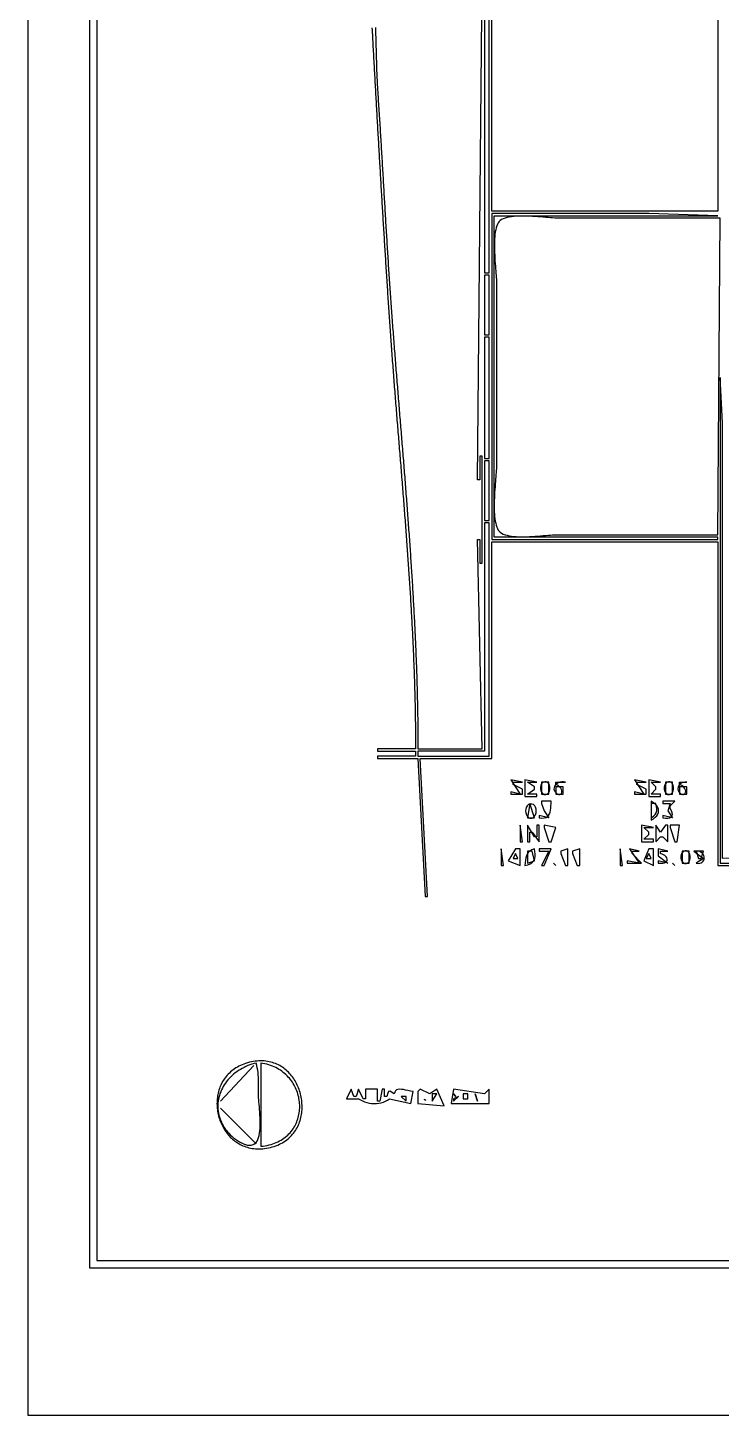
# Model space of a CAD drawing. Extents: x 0 to 792, y 0 to 1224.
# Drawn here: x 0 to 292, y 0 to 583 of the extents above; entities that cross this region are included whole.
import ezdxf

# ---------------------------------------------------------------- set-up
doc = ezdxf.new("R2010")
doc.units = 0
doc.layers.add('C7', color=7, linetype='CONTINUOUS')

msp = doc.modelspace()

# ---------------------------------------------------------------- linework, layer by layer
at = {"layer": 'C7'}
for points in [[(0, 1224), (0, 0), (792, 0), (792, 1224), (0, 1224)], [(26, 62), (561, 62), (699, 62), (734, 62), (747.396606, 63.027779), (749, 79), (749, 125), (749, 315), (749, 969), (749, 1138), (749, 1181), (747.972229, 1197.396606), (738, 1199), (709, 1199), (593, 1199), (166, 1199), (62, 1199), (36, 1199), (27.027777, 1197.396606), (26, 1177), (26, 1121), (26, 904), (26, 62)], [(29, 1196), (29, 65), (746, 65), (746, 1196), (29, 1196)], [(290, 1125), (290, 506), (195, 506), (195, 608)], [(144, 607), (144, 605), (192, 605), (192, 480), (194, 480), (194, 607), (144, 607)], [(146.1088, 583.1074), (146.1501, 582.0988), (146.1884, 581.0898), (146.2241, 580.0804), (146.2574, 579.0708), (146.2886, 578.0609), (146.3181, 577.051), (146.3462, 576.0411), (146.3732, 575.0313), (146.3994, 574.0217), (146.4251, 573.0124), (146.4506, 572.0036), (146.4763, 570.9952), (146.5024, 569.9875), (146.5292, 568.9805), (146.5571, 567.9744), (146.5865, 566.9691), (146.6175, 565.9648), (146.6505, 564.9617), (146.6858, 563.9598), (146.7238, 562.9592), (146.7647, 561.96), (146.8089, 560.9623), (146.8566, 559.9662), (146.9082, 558.9718), (146.964, 557.9792), (147.0243, 556.9886), (147.0895, 556), (147.1577, 555.0004), (147.2254, 554.0008), (147.2926, 553.0011), (147.3594, 552.0015), (147.4257, 551.0018), (147.4916, 550.002), (147.5571, 549.0023), (147.6222, 548.0025), (147.6868, 547.0027), (147.7511, 546.0029), (147.815, 545.003), (147.8785, 544.0032), (147.9417, 543.0033), (148.0046, 542.0033), (148.0671, 541.0034), (148.1293, 540.0034), (148.1912, 539.0035), (148.2528, 538.0035), (148.3142, 537.0035), (148.3752, 536.0034), (148.4361, 535.0034), (148.4966, 534.0033), (148.557, 533.0032), (148.6171, 532.0031), (148.6771, 531.003), (148.7368, 530.0029), (148.7964, 529.0028), (148.8558, 528.0026), (148.9151, 527.0025), (148.9742, 526.0023), (149.0332, 525.0021), (149.092, 524.002), (149.1508, 523.0018), (149.2095, 522.0016), (149.2681, 521.0014), (149.3266, 520.0012), (149.385, 519.001), (149.4435, 518.0008), (149.5019, 517.0006), (149.5602, 516.0004), (149.6186, 515.0001), (149.677, 513.9999), (149.7354, 512.9997), (149.7938, 511.9995), (149.8523, 510.9993), (149.9108, 509.9991), (149.9694, 508.9989), (150.028, 507.9987), (150.0868, 506.9985), (150.1457, 505.9983), (150.2046, 504.9981), (150.2638, 503.998), (150.323, 502.9978), (150.3824, 501.9977), (150.442, 500.9975), (150.5017, 499.9974), (150.5617, 498.9973), (150.6218, 497.9972), (150.6822, 496.9971), (150.7428, 495.997), (150.8036, 494.9969), (150.8647, 493.9969), (150.926, 492.9968), (150.9877, 491.9968), (151.0496, 490.9968), (151.1118, 489.9969), (151.1743, 488.9969), (151.2372, 487.997), (151.3003, 486.997), (151.3639, 485.9971), (151.4278, 484.9973), (151.4921, 483.9974), (151.5567, 482.9976), (151.6218, 481.9978), (151.6873, 480.998), (151.7532, 479.9983), (151.8195, 478.9985), (151.8863, 477.9989), (151.9535, 476.9992), (152.0212, 475.9996), (152.0895, 475), (152.1577, 474.0068), (152.2264, 473.0134), (152.2956, 472.0199), (152.3653, 471.0262), (152.4354, 470.0323), (152.5059, 469.0382), (152.5769, 468.0439), (152.6483, 467.0495), (152.7201, 466.0549), (152.7923, 465.0601), (152.8649, 464.0652), (152.9379, 463.07), (153.0113, 462.0748), (153.0851, 461.0793), (153.1592, 460.0837), (153.2337, 459.0879), (153.3085, 458.092), (153.3837, 457.0959), (153.4592, 456.0996), (153.535, 455.1032), (153.6112, 454.1067), (153.6876, 453.11), (153.7644, 452.1131), (153.8414, 451.1161), (153.9187, 450.119), (153.9963, 449.1217), (154.0741, 448.1243), (154.1522, 447.1267), (154.2305, 446.129), (154.3091, 445.1311), (154.3879, 444.1331), (154.4669, 443.135), (154.5462, 442.1368), (154.6256, 441.1384), (154.7052, 440.1399), (154.7851, 439.1413), (154.8651, 438.1425), (154.9452, 437.1437), (155.0255, 436.1447), (155.106, 435.1456), (155.1866, 434.1464), (155.2674, 433.147), (155.3482, 432.1476), (155.4292, 431.148), (155.5103, 430.1483), (155.5915, 429.1486), (155.6728, 428.1487), (155.7542, 427.1487), (155.8356, 426.1486), (155.9172, 425.1484), (155.9987, 424.1481), (156.0804, 423.1477), (156.162, 422.1473), (156.2437, 421.1467), (156.3254, 420.146), (156.4071, 419.1453), (156.4889, 418.1444), (156.5706, 417.1435), (156.6523, 416.1425), (156.734, 415.1414), (156.8157, 414.1403), (156.8973, 413.139), (156.9789, 412.1377), (157.0605, 411.1363), (157.1419, 410.1348), (157.2233, 409.1333), (157.3047, 408.1317), (157.3859, 407.13), (157.467, 406.1282), (157.5481, 405.1264), (157.629, 404.1246), (157.7098, 403.1226), (157.7904, 402.1206), (157.871, 401.1186), (157.9514, 400.1165), (158.0316, 399.1143), (158.1116, 398.1121), (158.1915, 397.1099), (158.2712, 396.1076), (158.3507, 395.1052), (158.43, 394.1028), (158.5091, 393.1004), (158.588, 392.0979), (158.6667, 391.0954), (158.7451, 390.0929), (158.8233, 389.0903), (158.9012, 388.0877), (158.9789, 387.085), (159.0563, 386.0823), (159.1335, 385.0796), (159.2103, 384.0769), (159.2869, 383.0741), (159.3631, 382.0714), (159.4391, 381.0686), (159.5147, 380.0658), (159.59, 379.0629), (159.665, 378.0601), (159.7396, 377.0572), (159.8138, 376.0543), (159.8877, 375.0514), (159.9613, 374.0486), (160.0344, 373.0457), (160.1072, 372.0428), (160.1796, 371.0399), (160.2515, 370.0369), (160.3231, 369.034), (160.3942, 368.0311), (160.4649, 367.0282), (160.5352, 366.0254), (160.605, 365.0225), (160.6744, 364.0196), (160.7433, 363.0167), (160.8117, 362.0139), (160.8796, 361.0111), (160.9471, 360.0083), (161.0141, 359.0055), (161.0805, 358.0027), (161.1464, 357), (161.2118, 355.9972), (161.2767, 354.9945), (161.3411, 353.9919), (161.4048, 352.9892), (161.4681, 351.9866), (161.5307, 350.984), (161.5928, 349.9815), (161.6543, 348.979), (161.7152, 347.9765), (161.7755, 346.9741), (161.8352, 345.9717), (161.8943, 344.9694), (161.9528, 343.9671), (162.0106, 342.9649), (162.0678, 341.9627), (162.1243, 340.9606), (162.1802, 339.9585), (162.2354, 338.9565), (162.2899, 337.9545), (162.3437, 336.9526), (162.3969, 335.9507), (162.4493, 334.9489), (162.501, 333.9472), (162.552, 332.9456), (162.6023, 331.944), (162.6518, 330.9425), (162.7006, 329.941), (162.7486, 328.9396), (162.7959, 327.9383), (162.8424, 326.9371), (162.8881, 325.936), (162.9331, 324.9349), (162.9772, 323.9339), (163.0205, 322.933), (163.063, 321.9322), (163.1047, 320.9315), (163.1456, 319.9309), (163.1856, 318.9303), (163.2248, 317.9299), (163.2631, 316.9295), (163.3005, 315.9293), (163.3371, 314.9291), (163.3728, 313.9291), (163.4076, 312.9291), (163.4415, 311.9293), (163.4745, 310.9295), (163.5066, 309.9299), (163.5377, 308.9304), (163.5679, 307.931), (163.5972, 306.9317), (163.6255, 305.9325), (163.6529, 304.9334), (163.6793, 303.9344), (163.7047, 302.9356), (163.7291, 301.9369), (163.7525, 300.9383), (163.775, 299.9399), (163.7964, 298.9415), (163.8168, 297.9433), (163.8362, 296.9453), (163.8545, 295.9473), (163.8718, 294.9495), (163.888, 293.9519), (163.9032, 292.9544), (163.9173, 291.957), (163.9303, 290.9597), (163.9423, 289.9626), (163.9531, 288.9657), (163.9629, 287.9689), (163.9715, 286.9722), (163.979, 285.9757), (163.9854, 284.9794), (163.9906, 283.9832), (163.9947, 282.9871), (163.9976, 281.9912), (163.9994, 280.9955), (164, 280), (191, 280), (189, 368), (190, 368), (190, 358), (191, 358), (191, 403), (190, 403), (190, 393), (189, 393), (191, 604)], [(144.6742, 583.0175), (144.7296, 582.017), (144.785, 581.0165), (144.8404, 580.016), (144.8959, 579.0155), (144.9513, 578.015), (145.0068, 577.0145), (145.0622, 576.014), (145.1177, 575.0135), (145.1732, 574.013), (145.2287, 573.0125), (145.2843, 572.0121), (145.3398, 571.0116), (145.3954, 570.0111), (145.451, 569.0106), (145.5066, 568.0101), (145.5622, 567.0096), (145.6179, 566.0092), (145.6736, 565.0087), (145.7294, 564.0082), (145.7851, 563.0077), (145.841, 562.0073), (145.8968, 561.0068), (145.9527, 560.0064), (146.0086, 559.0059), (146.0646, 558.0054), (146.1206, 557.005), (146.1766, 556.0045), (146.2327, 555.0041), (146.2889, 554.0037), (146.3451, 553.0032), (146.4014, 552.0028), (146.4577, 551.0024), (146.514, 550.002), (146.5704, 549.0015), (146.6269, 548.0011), (146.6834, 547.0007), (146.74, 546.0003), (146.7967, 544.9999), (146.8534, 543.9995), (146.9102, 542.9992), (146.9671, 541.9988), (147.024, 540.9984), (147.081, 539.998), (147.1381, 538.9977), (147.1953, 537.9973), (147.2525, 536.997), (147.3098, 535.9966), (147.3672, 534.9963), (147.4247, 533.996), (147.4822, 532.9956), (147.5398, 531.9953), (147.5976, 530.995), (147.6554, 529.9947), (147.7133, 528.9944), (147.7713, 527.9941), (147.8294, 526.9939), (147.8876, 525.9936), (147.9458, 524.9933), (148.0042, 523.9931), (148.0627, 522.9928), (148.1213, 521.9926), (148.18, 520.9923), (148.2388, 519.9921), (148.2976, 518.9919), (148.3567, 517.9917), (148.4158, 516.9915), (148.475, 515.9913), (148.5343, 514.9911), (148.5938, 513.991), (148.6534, 512.9908), (148.713, 511.9907), (148.7729, 510.9905), (148.8328, 509.9904), (148.8928, 508.9903), (148.953, 507.9902), (149.0133, 506.9901), (149.0738, 505.99), (149.1343, 504.9899), (149.195, 503.9898), (149.2558, 502.9898), (149.3168, 501.9897), (149.3779, 500.9897), (149.4391, 499.9897), (149.5005, 498.9897), (149.562, 497.9897), (149.6237, 496.9897), (149.6855, 495.9897), (149.7475, 494.9897), (149.8096, 493.9898), (149.8718, 492.9898), (149.9342, 491.9899), (149.9968, 490.99), (150.0595, 489.9901), (150.1224, 488.9902), (150.1854, 487.9903), (150.2486, 486.9904), (150.3119, 485.9906), (150.3754, 484.9907), (150.4391, 483.9909), (150.503, 482.9911), (150.567, 481.9913), (150.6311, 480.9915), (150.6955, 479.9917), (150.76, 478.992), (150.8247, 477.9922), (150.8896, 476.9925), (150.9547, 475.9928), (151.0199, 474.9931), (151.0853, 473.9934), (151.1509, 472.9937), (151.2167, 471.9941), (151.2827, 470.9944), (151.3488, 469.9948), (151.4152, 468.9952), (151.4817, 467.9956), (151.5484, 466.996), (151.6154, 465.9965), (151.6825, 464.9969), (151.7498, 463.9974), (151.8173, 462.9979), (151.8851, 461.9984), (151.953, 460.9989), (152.0211, 459.9994), (152.0895, 459), (152.1577, 458.0067), (152.2265, 457.0133), (152.2958, 456.0196), (152.3656, 455.0258), (152.4358, 454.0318), (152.5066, 453.0375), (152.5778, 452.0431), (152.6494, 451.0485), (152.7215, 450.0537), (152.794, 449.0588), (152.867, 448.0636), (152.9403, 447.0683), (153.0141, 446.0728), (153.0882, 445.0771), (153.1628, 444.0812), (153.2377, 443.0852), (153.3129, 442.089), (153.3886, 441.0926), (153.4645, 440.0961), (153.5408, 439.0994), (153.6174, 438.1026), (153.6944, 437.1055), (153.7716, 436.1084), (153.8491, 435.1111), (153.9269, 434.1136), (154.005, 433.116), (154.0833, 432.1182), (154.1619, 431.1203), (154.2407, 430.1222), (154.3198, 429.124), (154.3991, 428.1257), (154.4785, 427.1272), (154.5582, 426.1286), (154.6381, 425.1298), (154.7182, 424.131), (154.7984, 423.1319), (154.8788, 422.1328), (154.9593, 421.1336), (155.04, 420.1342), (155.1208, 419.1347), (155.2017, 418.1351), (155.2828, 417.1353), (155.3639, 416.1355), (155.4451, 415.1355), (155.5264, 414.1354), (155.6078, 413.1353), (155.6892, 412.135), (155.7707, 411.1346), (155.8522, 410.1341), (155.9338, 409.1335), (156.0154, 408.1328), (156.0969, 407.1321), (156.1785, 406.1312), (156.2601, 405.1302), (156.3416, 404.1292), (156.4231, 403.128), (156.5046, 402.1268), (156.586, 401.1255), (156.6674, 400.1241), (156.7487, 399.1227), (156.8299, 398.1211), (156.911, 397.1195), (156.992, 396.1178), (157.0729, 395.1161), (157.1536, 394.1143), (157.2343, 393.1124), (157.3148, 392.1104), (157.3951, 391.1084), (157.4753, 390.1063), (157.5553, 389.1042), (157.6351, 388.102), (157.7147, 387.0998), (157.7942, 386.0975), (157.8734, 385.0952), (157.9524, 384.0928), (158.0311, 383.0904), (158.1096, 382.0879), (158.1879, 381.0854), (158.2659, 380.0829), (158.3436, 379.0803), (158.4211, 378.0777), (158.4982, 377.075), (158.575, 376.0724), (158.6516, 375.0697), (158.7278, 374.0669), (158.8036, 373.0642), (158.8791, 372.0614), (158.9543, 371.0586), (159.0291, 370.0558), (159.1035, 369.053), (159.1776, 368.0502), (159.2512, 367.0473), (159.3245, 366.0445), (159.3973, 365.0416), (159.4697, 364.0387), (159.5417, 363.0359), (159.6132, 362.033), (159.6842, 361.0301), (159.7548, 360.0273), (159.825, 359.0244), (159.8946, 358.0216), (159.9637, 357.0188), (160.0324, 356.0159), (160.1005, 355.0131), (160.1681, 354.0103), (160.2351, 353.0076), (160.3017, 352.0048), (160.3676, 351.0021), (160.433, 349.9994), (160.4978, 348.9967), (160.562, 347.9941), (160.6256, 346.9915), (160.6887, 345.9889), (160.7511, 344.9864), (160.8128, 343.9839), (160.874, 342.9814), (160.9345, 341.979), (160.9943, 340.9766), (161.0535, 339.9743), (161.112, 338.972), (161.1697, 337.9698), (161.2269, 336.9676), (161.2832, 335.9655), (161.3389, 334.9634), (161.3939, 333.9614), (161.4481, 332.9595), (161.5015, 331.9576), (161.5542, 330.9558), (161.6062, 329.9541), (161.6573, 328.9524), (161.7077, 327.9508), (161.7573, 326.9493), (161.806, 325.9478), (161.854, 324.9464), (161.9011, 323.9451), (161.9473, 322.9439), (161.9928, 321.9428), (162.0373, 320.9418), (162.081, 319.9408), (162.1238, 318.94), (162.1658, 317.9392), (162.2068, 316.9385), (162.2469, 315.9379), (162.2861, 314.9375), (162.3244, 313.9371), (162.3617, 312.9368), (162.3981, 311.9367), (162.4335, 310.9366), (162.4679, 309.9367), (162.5014, 308.9368), (162.5338, 307.9371), (162.5653, 306.9375), (162.5958, 305.938), (162.6252, 304.9387), (162.6536, 303.9394), (162.681, 302.9403), (162.7073, 301.9413), (162.7326, 300.9425), (162.7568, 299.9437), (162.7799, 298.9451), (162.8019, 297.9467), (162.8228, 296.9483), (162.8426, 295.9502), (162.8613, 294.9521), (162.8788, 293.9542), (162.8952, 292.9565), (162.9105, 291.9589), (162.9246, 290.9614), (162.9375, 289.9641), (162.9492, 288.967), (162.9597, 287.97), (162.9691, 286.9731), (162.9772, 285.9765), (162.9841, 284.98), (162.9898, 283.9836), (162.9942, 282.9875), (162.9974, 281.9914), (162.9993, 280.9956), (163, 280), (147, 280), (147, 279), (163, 279), (163, 277), (147, 277), (147, 276), (164, 276), (167, 218), (168, 218), (165, 276), (195, 276), (195, 367), (290, 367), (290, 231), (404, 231)], [(195, 505), (195, 368), (290, 368), (290, 369), (196, 369), (196, 504), (290, 504), (261, 505), (195, 505)], [(290, 370), (291, 503), (223, 503), (222.2813, 503.0117), (221.4877, 503.0449), (220.6261, 503.096), (219.7036, 503.1617), (218.727, 503.2388), (217.7033, 503.3237), (216.6396, 503.4131), (215.5429, 503.5038), (214.42, 503.5923), (213.278, 503.6753), (212.1239, 503.7493), (210.9647, 503.8112), (209.8073, 503.8574), (208.6587, 503.8846), (207.5259, 503.8896), (206.4159, 503.8688), (205.3357, 503.819), (204.2922, 503.7368), (203.2924, 503.6189), (202.3434, 503.4618), (201.452, 503.2623), (200.6254, 503.0169), (199.8704, 502.7223), (199.194, 502.3752), (198.6033, 501.9722), (198.1636, 501.551), (197.7756, 501.031), (197.4366, 500.4193), (197.1439, 499.7229), (196.8948, 498.9489), (196.6865, 498.1044), (196.5164, 497.1964), (196.3819, 496.232), (196.2801, 495.2183), (196.2085, 494.1624), (196.1643, 493.0714), (196.1448, 491.9522), (196.1474, 490.8121), (196.1693, 489.658), (196.2079, 488.4971), (196.2605, 487.3364), (196.3243, 486.1829), (196.3967, 485.0439), (196.4749, 483.9263), (196.5564, 482.8372), (196.6384, 481.7837), (196.7181, 480.7728), (196.793, 479.8117), (196.8603, 478.9074), (196.9174, 478.0671), (196.9615, 477.2976), (196.9899, 476.6062), (197, 476), (197, 399), (196.9905, 398.4045), (196.9638, 397.7265), (196.9221, 396.9723), (196.8678, 396.1483), (196.8031, 395.2609), (196.7304, 394.3163), (196.6519, 393.321), (196.5701, 392.2813), (196.4872, 391.2035), (196.4056, 390.094), (196.3275, 388.9592), (196.2553, 387.8054), (196.1913, 386.6389), (196.1378, 385.4661), (196.0971, 384.2933), (196.0716, 383.127), (196.0636, 381.9734), (196.0754, 380.839), (196.1092, 379.73), (196.1675, 378.6528), (196.2525, 377.6137), (196.3666, 376.6192), (196.512, 375.6755), (196.6912, 374.7891), (196.9063, 373.9662), (197.1598, 373.2133), (197.4539, 372.5366), (197.7909, 371.9425), (198.1733, 371.4374), (198.6033, 371.0277), (199.194, 370.6246), (199.8704, 370.2775), (200.6254, 369.9829), (201.452, 369.7376), (202.3434, 369.538), (203.2924, 369.381), (204.2922, 369.263), (205.3357, 369.1808), (206.4159, 369.1311), (207.5259, 369.1103), (208.6587, 369.1152), (209.8073, 369.1425), (210.9647, 369.1887), (212.1239, 369.2506), (213.278, 369.3246), (214.42, 369.4076), (215.5429, 369.4961), (216.6396, 369.5868), (217.7033, 369.6762), (218.727, 369.7611), (219.7036, 369.8382), (220.6261, 369.9039), (221.4877, 369.955), (222.2813, 369.9882), (223, 370), (290, 370)], [(192, 479), (192, 454), (194, 454), (194, 479), (192, 479)], [(192, 453), (192, 402), (194, 402), (194, 453), (192, 453)], [(291, 436), (291, 232), (404, 232), (404, 235), (292, 234), (292, 376), (292, 417), (291, 436)], [(192, 401), (192, 376), (194, 376), (194, 401), (192, 401)], [(192, 375), (192, 279), (164, 279), (164, 277), (194, 277), (194, 375), (192, 375)], [(203, 267), (207, 261), (203, 262), (203, 261), (208, 261), (208, 263), (204, 265), (204, 266), (208, 266), (203, 267)], [(209, 267), (209, 260), (214, 260), (214, 261), (210, 261), (213, 263), (213, 264), (210, 266), (214, 266), (209, 267)], [(216.549377, 265.82486), (216.0021, 265.3085), (215.6606, 264.6426), (215.509, 263.8874), (215.5316, 263.1034), (215.7129, 262.3509), (216.0372, 261.6903), (216.4887, 261.182), (217.0519, 260.8864), (217.711, 260.864), (218.4506, 261.1751), (218.9977, 261.6913), (219.3393, 262.3572), (219.4909, 263.1124), (219.4682, 263.8964), (219.2869, 264.6489), (218.9627, 265.3095), (218.5111, 265.8178), (217.9479, 266.1134), (217.2888, 266.1358), (216.5493, 265.8248)], [(216, 266), (216, 261), (219, 261), (219, 266), (216, 266)], [(222, 265), (222, 266), (226, 266), (225.2451, 266.1522), (224.4747, 266.139), (223.7191, 265.9797), (223.0081, 265.6936), (222.3721, 265.3003), (221.8412, 264.8192), (221.4454, 264.2696), (221.2149, 263.671), (221.1798, 263.0429), (221.3703, 262.4045), (221.8165, 261.7755), (222.5486, 261.1751), (223.1704, 260.875), (223.6913, 260.824), (224.1001, 260.9822), (224.3856, 261.3098), (224.5369, 261.767), (224.5426, 262.3139), (224.3918, 262.9106), (224.0732, 263.5175), (223.5758, 264.0945), (222.8884, 264.602), (222, 265)], [(222, 264), (222, 261), (225, 261), (225, 264), (222, 264)], [(255, 267), (259, 261), (255, 262), (255, 261), (260, 261), (260, 263), (256, 265), (256, 266), (260, 266), (255, 267)], [(261, 267), (261, 260), (266, 260), (266, 261), (262, 261), (264, 263), (264, 264), (262, 266), (266, 266), (261, 267)], [(268.549377, 265.82486), (268.0021, 265.3085), (267.6606, 264.6426), (267.509, 263.8874), (267.5316, 263.1034), (267.7129, 262.3509), (268.0372, 261.6903), (268.4887, 261.182), (269.0519, 260.8864), (269.711, 260.864), (270.4506, 261.1751), (270.9977, 261.6913), (271.3393, 262.3572), (271.4909, 263.1124), (271.4682, 263.8964), (271.2869, 264.6489), (270.9627, 265.3095), (270.5111, 265.8178), (269.9479, 266.1134), (269.2888, 266.1358), (268.5493, 265.8248)], [(268, 266), (268, 261), (271, 261), (271, 266), (268, 266)], [(274, 265), (274, 266), (277, 266), (276.187, 266.0667), (275.4096, 265.9214), (274.7018, 265.5977), (274.0975, 265.1294), (273.6308, 264.5504), (273.3355, 263.8943), (273.2456, 263.195), (273.3952, 262.4861), (273.8182, 261.8016), (274.5486, 261.1751), (275.1706, 260.875), (275.6916, 260.8239), (276.1004, 260.9822), (276.3859, 261.3098), (276.537, 261.767), (276.5427, 262.3139), (276.3918, 262.9107), (276.0731, 263.5176), (275.5757, 264.0946), (274.8883, 264.602), (274, 265)], [(274, 264), (274, 261), (277, 261), (277, 264), (274, 264)], [(211.169754, 256.824066), (210.4732, 256.5554), (209.9408, 256.0708), (209.5682, 255.4244), (209.3511, 254.6703), (209.2854, 253.8626), (209.3666, 253.0554), (209.5907, 252.3028), (209.9533, 251.659), (210.4503, 251.1781), (211.0773, 250.9141), (211.8302, 250.9213)], [(211, 257), (210, 251), (213, 251), (211, 257)], [(211.8302, 250.9212), (212.5125, 251.1954), (213.0406, 251.6823), (213.4164, 252.3285), (213.6417, 253.0805), (213.7186, 253.8851), (213.6488, 254.6887), (213.4345, 255.4381), (213.0775, 256.0796), (212.5797, 256.5601), (211.9431, 256.826), (211.1697, 256.824)], [(216, 258), (216, 257), (217, 254), (219, 251), (215, 252), (215, 251), (216.1471, 250.8976), (217.0936, 250.965), (217.86, 251.1887), (218.4666, 251.5551), (218.9335, 252.0507), (219.2812, 252.662), (219.5299, 253.3753), (219.6999, 254.1772), (219.8117, 255.0542), (219.8854, 255.9926), (219.9414, 256.9791), (220, 258), (216, 258)], [(262, 258), (262, 250), (262.9643, 250.6022), (263.7532, 251.2396), (264.3669, 251.9051), (264.8052, 252.5917), (265.0682, 253.2923), (265.1559, 253.9999), (265.0683, 254.7075), (264.8053, 255.4082), (264.3669, 256.0947), (263.7533, 256.7602), (262.9643, 257.3977), (262, 258)], [(262, 257), (262, 251), (262.9884, 251.717), (263.6879, 252.4118), (264.1312, 253.1257), (264.3512, 253.9), (264.3808, 254.7762), (264.2528, 255.7957), (264, 257), (262, 257)], [(267, 258), (267, 257), (270, 257), (269, 254), (271, 251), (267, 252), (267, 251), (268.0905, 250.8911), (269.0318, 250.9218), (269.8066, 251.0915), (270.3978, 251.3997), (270.7883, 251.8459), (270.9609, 252.4295), (270.8984, 253.1501), (270.5838, 254.0071), (270, 255), (270, 256), (272, 258), (267, 258)], [(207, 248), (207, 241), (208, 241), (207, 248)], [(210, 248), (210, 241), (211, 241), (211, 245), (212, 245), (215, 241), (215, 248), (214, 248), (214, 243), (213, 243), (210, 248)], [(217, 248), (217, 247), (219, 241), (220, 241), (222, 247), (217, 248)], [(258, 248), (258, 241), (263, 241), (263, 242), (259, 242), (261, 244), (261, 245), (259, 247), (263, 247), (258, 248)], [(264, 248), (264, 241), (266, 243), (267, 243), (269, 241), (269, 248), (268, 248), (266, 245), (264, 248)], [(270, 248), (270, 247), (272, 241), (273, 241), (274, 248), (270, 248)], [(199, 238), (199, 231), (200, 231), (199, 238)], [(205, 238), (202, 233), (207, 231), (207, 238), (205, 238)], [(205, 236), (204, 234), (206, 234), (205, 236)], [(209, 231), (210.1824, 231.2686), (211.1477, 231.6257), (211.9122, 232.074), (212.4921, 232.6164), (212.9035, 233.2556), (213.1625, 233.9943), (213.2855, 234.8354), (213.2887, 235.7815), (213.1881, 236.8354), (213, 238), (211.8956, 237.5556), (211.0347, 237.0381), (210.3836, 236.4431), (209.9087, 235.7662), (209.5764, 235.0031), (209.353, 234.1493), (209.2049, 233.2004), (209.0984, 232.1521), (209, 231)], [(210, 237), (210, 233), (210, 232), (213, 233), (212, 237), (210, 237)], [(215, 238), (215, 237), (219, 237), (216, 231), (217, 231), (220, 238), (215, 238)], [(224, 237), (224, 236), (226, 231), (227, 231), (227, 238), (224, 237)], [(229, 237), (229, 236), (231, 231), (232, 231), (232, 238), (229, 237)], [(249, 238), (249, 231), (250, 231), (249, 238)], [(253, 238), (257, 232), (252, 233), (252, 232), (258, 232), (254, 236), (254, 237), (257, 237), (253, 238)], [(261, 238), (259, 233), (263, 231), (263, 238), (261, 238)], [(261, 236), (260, 234), (262, 234), (261, 236)], [(265, 238), (265, 235), (269, 232), (265, 233), (265, 232), (266.0405, 231.9066), (266.9244, 231.9576), (267.6466, 232.133), (268.2018, 232.4127), (268.5846, 232.7767), (268.79, 233.2049), (268.8125, 233.6773), (268.6471, 234.1738), (268.2883, 234.6743), (267.7311, 235.1589), (266.97, 235.6075), (266, 236), (266, 237), (269, 237), (265, 238)], [(275.549377, 236.824844), (275.0021, 236.3085), (274.6605, 235.6426), (274.5089, 234.8875), (274.5316, 234.1034), (274.7129, 233.3509), (275.0371, 232.6903), (275.4887, 232.182), (276.0519, 231.8865), (276.711, 231.864), (277.4506, 232.1751), (277.9977, 232.6913), (278.3393, 233.3572), (278.4909, 234.1124), (278.4682, 234.8964), (278.287, 235.6489), (277.9627, 236.3095), (277.5112, 236.8178), (276.948, 237.1134), (276.2888, 237.1358), (275.5493, 236.8248)], [(275, 237), (275, 232), (278, 232), (278, 237), (275, 237)], [(280, 237), (284, 234), (281, 232), (281.7643, 231.8968), (282.4331, 231.9391), (283.0048, 232.1078), (283.4781, 232.3836), (283.8514, 232.7475), (284.1232, 233.1802), (284.2922, 233.6625), (284.3568, 234.1753), (284.3156, 234.6995), (284.1671, 235.2158), (283.9098, 235.7051), (283.5423, 236.1482), (283.0631, 236.526), (282.4707, 236.8192), (281.7637, 237.0087), (280.9406, 237.0753), (280, 237)], [(281, 237), (282, 234), (283, 234), (284, 237), (281, 237)], [(221, 232), (222, 231), (221, 232)], [(271, 232), (272, 231), (271, 232)], [(94, 148.480713), (93.1734, 148.2889), (92.373, 148.0724), (91.5985, 147.8318), (90.8498, 147.5678), (90.1267, 147.2811), (89.429, 146.9724), (88.7566, 146.6424), (88.1094, 146.2917), (87.4871, 145.9212), (86.8897, 145.5314), (86.3169, 145.123), (85.7686, 144.6968), (85.2447, 144.2535), (84.7449, 143.7938), (84.2692, 143.3182), (83.8173, 142.8277), (83.3891, 142.3227), (82.9845, 141.8041), (82.6032, 141.2726), (82.2452, 140.7287), (81.9103, 140.1733), (81.5982, 139.607), (81.3089, 139.0305), (81.0422, 138.4445), (80.798, 137.8497), (80.576, 137.2468), (80.3761, 136.6364), (80.1981, 136.0194), (80.042, 135.3963), (79.9075, 134.768), (79.7945, 134.135), (79.7028, 133.498), (79.6322, 132.8578), (79.5827, 132.2151), (79.554, 131.5706), (79.546, 130.9248), (79.5585, 130.2787), (79.5913, 129.6327), (79.6444, 128.9877), (79.7175, 128.3443), (79.8105, 127.7033), (79.9233, 127.0652), (80.0556, 126.4309), (80.2073, 125.801), (80.3782, 125.1762), (80.5683, 124.5572), (80.7773, 123.9446), (81.005, 123.3393), (81.2514, 122.7419), (81.5162, 122.153), (81.7994, 121.5734), (82.1006, 121.0038), (82.4199, 120.4448), (82.7569, 119.8972), (83.1116, 119.3617), (83.4839, 118.8389), (83.8734, 118.3296), (84.2802, 117.8344), (84.704, 117.354), (85.1446, 116.8892), (85.6019, 116.4406), (86.0758, 116.0089), (86.5661, 115.5949), (87.0726, 115.1991), (87.5952, 114.8224), (88.1337, 114.4653), (88.6879, 114.1287), (89.2578, 113.8132), (89.8431, 113.5194), (90.4436, 113.2481), (91.0593, 113.0001), (91.6899, 112.7758), (92.3353, 112.5762), (92.9953, 112.4018), (93.6699, 112.2534), (94.3587, 112.1317), (95.0618, 112.0372), (95.7788, 111.9709), (96.5096, 111.9333), (97.2542, 111.9251), (98.0123, 111.947), (98.7837, 111.9998), (99.5683, 112.0841), (100.366, 112.2006), (101.1766, 112.35), (102, 112.5331), (102.8071, 112.7442), (103.5873, 112.9813), (104.3405, 113.2435), (105.0671, 113.5301), (105.7671, 113.8403), (106.4408, 114.1734), (107.0883, 114.5286), (107.7098, 114.9052), (108.3054, 115.3023), (108.8755, 115.7193), (109.4201, 116.1553), (109.9394, 116.6096), (110.4336, 117.0815), (110.9028, 117.5701), (111.3473, 118.0748), (111.7672, 118.5947), (112.1627, 119.1291), (112.534, 119.6772), (112.8813, 120.2384), (113.2046, 120.8117), (113.5043, 121.3964), (113.7805, 121.9919), (114.0333, 122.5973), (114.2629, 123.2118), (114.4696, 123.8348), (114.6534, 124.4654), (114.8146, 125.1028), (114.9534, 125.7464), (115.0699, 126.3954), (115.1642, 127.0489), (115.2367, 127.7063), (115.2874, 128.3667), (115.3165, 129.0295), (115.3242, 129.6938), (115.3107, 130.3589), (115.2762, 131.024), (115.2208, 131.6884), (115.1447, 132.3513), (115.0481, 133.0119), (114.9312, 133.6695), (114.7941, 134.3234), (114.637, 134.9727), (114.4601, 135.6167), (114.2636, 136.2546), (114.0476, 136.8857), (113.8124, 137.5092), (113.5581, 138.1244), (113.2848, 138.7305), (112.9928, 139.3267), (112.6823, 139.9122), (112.3533, 140.4864), (112.0062, 141.0484), (111.641, 141.5975), (111.2579, 142.1329), (110.8572, 142.6539), (110.439, 143.1597), (110.0034, 143.6495), (109.5507, 144.1226), (109.081, 144.5783), (108.5945, 145.0156), (108.0914, 145.434), (107.5718, 145.8326), (107.036, 146.2107), (106.4841, 146.5674), (105.9163, 146.9022), (105.3327, 147.2141), (104.7336, 147.5024), (104.1191, 147.7664), (103.4894, 148.0053), (102.8446, 148.2183), (102.1851, 148.4048), (101.5108, 148.5638), (100.822, 148.6947), (100.119, 148.7967), (99.4017, 148.869), (98.6705, 148.9109), (97.9255, 148.9216), (97.1669, 148.9004), (96.3949, 148.8464), (95.6096, 148.759), (94.8112, 148.6373), (94, 148.4807)], [(96, 148), (95.1117, 147.775), (94.238, 147.5162), (93.3801, 147.2246), (92.5388, 146.901), (91.7153, 146.5465), (90.9105, 146.1619), (90.1255, 145.7482), (89.3614, 145.3062), (88.6191, 144.837), (87.8997, 144.3413), (87.2042, 143.8203), (86.5337, 143.2747), (85.8891, 142.7055), (85.2716, 142.1137), (84.6821, 141.5001), (84.1216, 140.8656), (83.5913, 140.2113), (83.0922, 139.5381), (82.6251, 138.8467), (82.1913, 138.1383), (81.7917, 137.4137), (81.4274, 136.6737), (81.0994, 135.9195), (80.8087, 135.1518), (80.5563, 134.3716), (80.3433, 133.5799), (80.1708, 132.7775), (80.0397, 131.9654), (79.951, 131.1445), (79.9059, 130.3157), (79.9053, 129.48), (79.9503, 128.6383), (80.0419, 127.7914), (80.1811, 126.9404), (80.369, 126.0862), (80.6066, 125.2296), (80.8949, 124.3717), (81.2349, 123.5132), (81.6278, 122.6552), (82.0744, 121.7986), (82.576, 120.9443), (83.1334, 120.0933), (83.4969, 119.6064), (83.9561, 119.0615), (84.5008, 118.4735), (85.1207, 117.8573), (85.8056, 117.2278), (86.5452, 116.6001), (87.3294, 115.989), (88.148, 115.4095), (88.9906, 114.8767), (89.8471, 114.4053), (90.7073, 114.0104), (91.5609, 113.707), (92.3977, 113.5099), (93.2075, 113.4341), (93.9801, 113.4947), (94.7052, 113.7064), (95.3726, 114.0844), (95.9722, 114.6435), (96.3908, 115.2268), (96.7418, 115.9125), (97.03, 116.6905), (97.2602, 117.5507), (97.4373, 118.483), (97.5661, 119.4775), (97.6514, 120.524), (97.6982, 121.6124), (97.7112, 122.7327), (97.6954, 123.8748), (97.6554, 125.0287), (97.5963, 126.1843), (97.5229, 127.3315), (97.4399, 128.4603), (97.3522, 129.5606), (97.2648, 130.6223), (97.1824, 131.6354), (97.1098, 132.5897), (97.052, 133.4753), (97.0138, 134.2821), (97, 135), (97.0038, 136.0194), (97.0119, 137.0349), (97.0196, 138.0467), (97.0219, 139.055), (97.014, 140.0599), (96.9911, 141.0616), (96.9482, 142.0603), (96.8805, 143.0562), (96.7831, 144.0495), (96.6513, 145.0403), (96.48, 146.0289), (96.2645, 147.0154), (96, 148)], [(95, 147), (81, 132), (95, 147)], [(98, 148), (98, 113), (98.9016, 113.096), (99.7772, 113.2226), (100.6266, 113.3789), (101.4499, 113.5642), (102.2472, 113.7775), (103.0185, 114.0179), (103.7639, 114.2848), (104.4834, 114.5772), (105.177, 114.8942), (105.8449, 115.2351), (106.487, 115.599), (107.1034, 115.985), (107.6941, 116.3924), (108.2593, 116.8202), (108.7989, 117.2677), (109.313, 117.7339), (109.8017, 118.2181), (110.2649, 118.7194), (110.7028, 119.2369), (111.1153, 119.7699), (111.5026, 120.3175), (111.8647, 120.8787), (112.2015, 121.4529), (112.5133, 122.0392), (112.8, 122.6366), (113.0616, 123.2444), (113.2983, 123.8618), (113.51, 124.4878), (113.6969, 125.1217), (113.8589, 125.7626), (113.9961, 126.4096), (114.1085, 127.062), (114.1963, 127.7188), (114.2594, 128.3793), (114.2979, 129.0425), (114.3119, 129.7078), (114.3013, 130.3741), (114.2663, 131.0407), (114.2069, 131.7067), (114.1231, 132.3713), (114.0149, 133.0337), (113.8826, 133.6929), (113.7259, 134.3482), (113.5452, 134.9988), (113.3403, 135.6437), (113.1113, 136.2821), (112.8582, 136.9132), (112.5812, 137.5362), (112.2803, 138.1502), (111.9555, 138.7544), (111.6068, 139.3478), (111.2343, 139.9298), (110.8381, 140.4994), (110.4182, 141.0558), (109.9746, 141.5982), (109.5074, 142.1257), (109.0167, 142.6374), (108.5024, 143.1326), (107.9647, 143.6104), (107.4036, 144.0699), (106.8191, 144.5104), (106.2113, 144.9309), (105.5802, 145.3306), (104.9259, 145.7087), (104.2484, 146.0643), (103.5478, 146.3967), (102.8241, 146.7049), (102.0774, 146.9881), (101.3077, 147.2455), (100.5151, 147.4762), (99.6995, 147.6794), (98.8611, 147.8543), (98, 148)], [(136, 137), (134, 133), (139, 133), (139.807, 132.4984), (140.6743, 132.0628), (141.5915, 131.6958), (142.5483, 131.4004), (143.5342, 131.1793), (144.5387, 131.0353), (145.5516, 130.9714), (146.5623, 130.9902), (147.5606, 131.0946), (148.5359, 131.2875), (149.4779, 131.5717), (150.3762, 131.9499), (151.2203, 132.4251), (152, 133), (161, 131), (162, 136), (160.8697, 136.2087), (159.8022, 136.4319), (158.8034, 136.6447), (157.8793, 136.8224), (157.0357, 136.9401), (156.2787, 136.9732), (155.6142, 136.8967), (155.0481, 136.6859), (154.5864, 136.3161), (154.2351, 135.7623), (154, 135), (152.9526, 135.8206), (152.2114, 136.1642), (151.6939, 135.9976), (151.3175, 135.2873), (151, 134), (150, 134), (150, 137), (149, 137), (148, 132), (147, 132), (147, 137), (143, 137), (142, 137), (142, 133), (141, 133), (139, 137), (138, 134), (137, 134), (136, 137)], [(165, 137), (164, 136), (164, 131), (175, 130), (172, 137), (169, 135), (165, 137)], [(170, 135), (170, 132), (172, 135), (170, 135)], [(179, 137), (178, 131), (194, 131), (194, 137), (192, 135), (179, 137)], [(179, 135), (180, 134), (179, 135)], [(183, 135), (183, 133), (185, 133), (185, 135), (183, 135)], [(188, 135), (189, 132), (188, 135)], [(81, 129), (96, 114), (81, 129)], [(157, 134), (159, 132), (159, 134), (157, 134)], [(166.666672, 132.666672), (167.333328, 132.333328), (166.666672, 132.666672)], [(181, 134), (179, 133), (179, 132), (181, 134)]]:
    msp.add_lwpolyline(points, dxfattribs=at)

doc.saveas('drawing.dxf')
